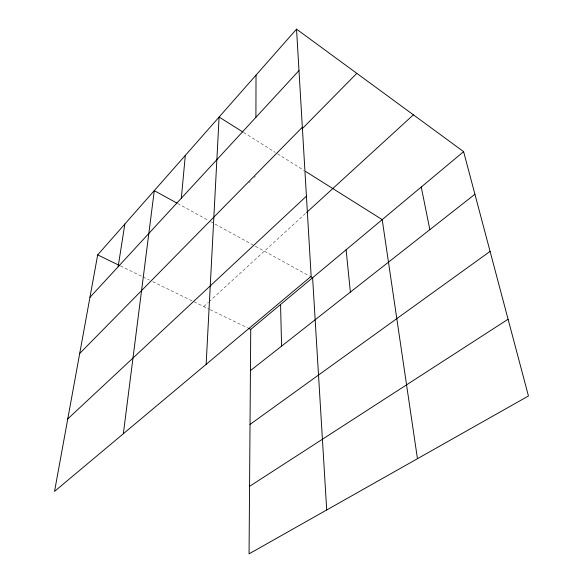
<?xml version="1.0" encoding="UTF-8"?>
<svg xmlns="http://www.w3.org/2000/svg" width="583" height="583" viewBox="0 0 583 583"><rect width="100%" height="100%" fill="white"/><g stroke="black" fill="none" stroke-linecap="round" stroke-linejoin="round"><path stroke-width="0.44" stroke-dasharray="2.92 2.19" d="M249.05 182.683L250.318 181.4M254.115 177.545L255.383 176.263M203.788 306.549L208.423 302.307M209.086 301.702L305.944 213.108M120.411 265.943L142.208 276.553M143.01 276.947L149.459 280.088M152.68 281.655L209.355 309.26M210.157 309.646L247.564 327.865M177.582 203.452L208.277 220.345M210.645 221.642L309.456 276.007M243.585 132.45L275.271 152.374M277.523 153.795L304.217 170.586"/><path stroke-width="0.87" d="M255.908 117.321L256.024 75.141M463.616 151.646L250.741 329.417L249.058 553.85L528.453 395.988L463.616 151.646L296.536 29.15L97.689 254.873L54.547 491.389L311.162 276.327L296.536 29.15M206.142 364.346L219.099 117.052L242.82 131.969M181.328 198.22L185.314 155.406M123.341 433.737L154.284 190.634L176.809 203.022M118.138 266.759L124.842 224.047M89.942 297.345L298.984 70.594M79.703 353.458L302.337 127.24M302.154 128.807L356.818 73.349M67.766 418.9L306.418 196.158M306.614 212.496L413.398 114.829M250.435 370.606L474.919 194.248M250.027 424.431L490.084 251.382M249.56 486.339L508.085 319.236M97.689 254.873L119.595 265.549M248.358 328.251L250.741 329.417M310.243 276.444L312.612 277.748L326.706 509.972M305.747 171.54L382.208 219.631L417.45 458.704M421.254 187.019L429.846 229.658M346.098 249.779L350.376 292.098M280.561 304.508L281.582 346.142"/></g></svg>
